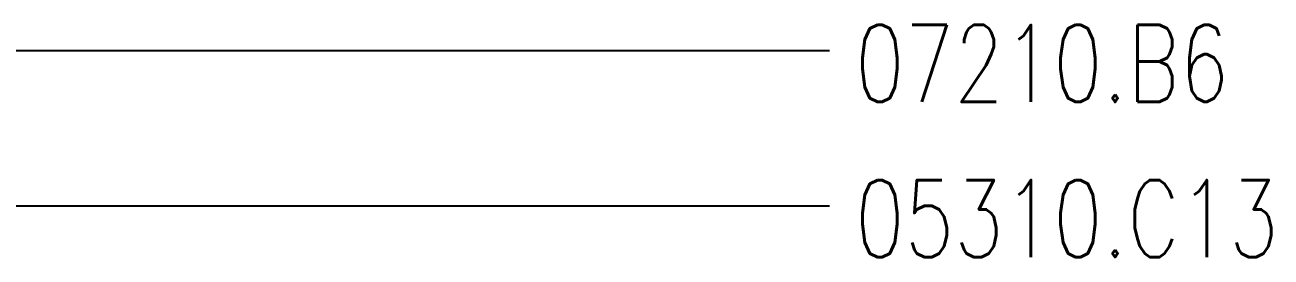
# Model space of a CAD drawing. Header units: inches. Extents: x 4066 to 5785, y 40 to 930.
# Drawn here: x 4390.15 to 4408.34, y 725.28 to 728.67 of the extents above; entities that cross this region are included whole.
import ezdxf

# ---------------------------------------------------------------- set-up
doc = ezdxf.new("R2010")
doc.units = ezdxf.units.IN
doc.header["$LTSCALE"] = 0.5
doc.header["$MEASUREMENT"] = 0
doc.layers.get('0').update_dxf_attribs({"lineweight": 18})
doc.layers.add('A-Anno-Note', color=231, linetype='Continuous', lineweight=25)
doc.styles.add('Arch-Dim', font='romans.shx', dxfattribs={"width": 0.75})
doc.dimstyles.new('Aec-Arch-I-96', dxfattribs={"dimscale": 96, "dimtxt": 0.09375, "dimasz": 0.0625, "dimexe": 0.0625, "dimexo": 0.0625, "dimgap": 0.03125, "dimtad": 1, "dimdec": 4, "dimzin": 3, "dimdsep": 46, "dimlunit": 4, "dimtxsty": 'Arch-Dim', "dimblk": 'ARCHTICK', "dimcen": 0.09375, "dimazin": 2, "dimtfac": 0.75, "dimtdec": 4, "dimtix": 1, "dimtmove": 2, "dimatfit": 2, "dimfxl": 1, "dimtolj": 1, "dimtzin": 0, "dimarcsym": 0})

# ---------------------------------------------------------------- blocks, each defined once
blk = doc.blocks.new('_ArchTick')
at = {"color": 0, "linetype": 'ByBlock', "const_width": 0.15}
blk.add_lwpolyline([(-0.5, -0.5), (0.5, 0.5)], dxfattribs=at)

msp = doc.modelspace()

# ---------------------------------------------------------------- texts
at = {"layer": 'A-Anno-Note', "char_height": 1.125, "attachment_point": 1, "style": 'Arch-Dim'}
for s, insert in [('07210.B6', (4402.26784, 728.67021)), ('05310.C13', (4402.26784, 726.40526))]:
    msp.add_mtext(s, dxfattribs=dict(at, insert=insert))

# ---------------------------------------------------------------- leaders
at = {"layer": 'A-Anno-Note'}
for points in [[(4383.3241, 728.29521), (4401.89284, 728.29521)], [(4379.19249, 726.03026), (4401.89284, 726.03026)]]:
    msp.add_leader(points, dimstyle='Aec-Arch-I-96', override={"dimscale": 12}, dxfattribs=at)

doc.saveas('drawing.dxf')
